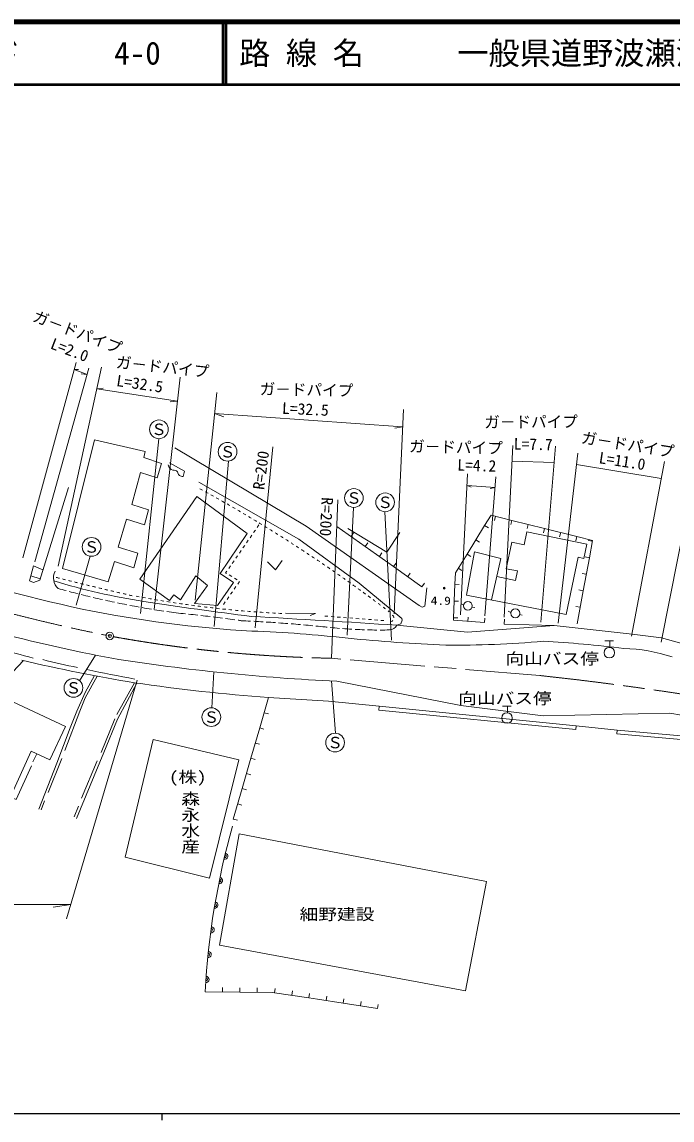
# Model space of a CAD drawing. Units: millimetres, scale not verified. Extents: x 40000 to 680000, y 20000 to 380000.
# Drawn here: x 145578 to 249751, y 204000 to 380000 of the extents above; entities that cross this region are included whole.
import ezdxf
from ezdxf.enums import TextEntityAlignment as Align

# ---------------------------------------------------------------- set-up
doc = ezdxf.new("R2010")
doc.units = ezdxf.units.MM
doc.header["$LTSCALE"] = 1000
doc.header["$PDMODE"] = 32
doc.header["$PDSIZE"] = 500
doc.linetypes.add('CHAIN', pattern=[18.5, 12, -1.5, 3.5, -1.5])
for name, color, linetype, lineweight in [('M-BGD', 7, 'Continuous', 13), ('M-BMK', 2, 'CHAIN', 13), ('M-TTL', 2, 'Continuous', 140), ('M-TTL-BAND', 7, 'Continuous', 25), ('M-TTL-LINE', 7, 'Continuous', 50), ('M-TTL-TXT', 7, 'Continuous', 13), ('M-WORK', 1, 'Continuous', 13)]:
    doc.layers.add(name, color=color, linetype=linetype, lineweight=lineweight)
doc.styles.add('@ＭＳ ゴシック', font='')
doc.styles.add('ＭＳ ゴシック', font='')
doc.styles.get('@ＭＳ ゴシック').set_extended_font_data('@MS Gothic')
doc.styles.get('ＭＳ ゴシック').set_extended_font_data('MS Gothic')

msp = doc.modelspace()

# ---------------------------------------------------------------- linework, layer by layer
at = {"layer": 'M-BGD'}
msp.add_circle((159651, 281589), 600, dxfattribs=at)
msp.add_point((159651, 281589), dxfattribs=at)
at = {"layer": 'M-BMK'}
msp.add_line((228592, 275242), (195159, 278018), dxfattribs=at)
for centre, radius, start, end in [((216179, 565223), 289222, 251.13174, 258.60982), ((199140, 496653), 218671, 259.75266, 268.95703), ((175156, -221976), 500081, 80.38274, 83.86595)]:
    msp.add_arc(centre, radius, start, end, dxfattribs=at)
at = {"layer": 'M-TTL'}
msp.add_line((680000, 380000), (40000, 380000), dxfattribs=at)
at = {"layer": 'M-TTL-BAND'}
for p, q in [((579000, 205000), (58000, 205000)), ((168000, 205000), (168000, 204000))]:
    msp.add_line(p, q, dxfattribs=at)
at = {"layer": 'M-TTL-LINE'}
for p, q in [((177750, 380000), (177750, 370000)), ((178250, 380000), (178250, 370000)), ((40000, 370000), (680000, 370000))]:
    msp.add_line(p, q, dxfattribs=at)
at = {"layer": 'M-WORK'}
for p, q in [((145726, 294107), (154259, 325439)), ((156287, 324530), (147615, 293477)), ((158315, 324670), (151391, 292778)), ((153951, 324309), (154638, 324319)), ((156003, 323513), (153951, 324309)), ((156003, 323513), (155075, 323615)), ((166778, 285854), (170904, 323061)), ((157561, 321197), (158570, 321285)), ((170478, 319216), (157561, 321197)), ((176812, 320629), (173311, 287323)), ((170478, 319216), (169324, 319100)), ((176456, 317242), (177948, 316714)), ((176456, 317242), (206569, 315117)), ((205216, 285144), (206694, 317905)), ((206569, 315117), (205332, 314873)), ((157209, 313048), (152048, 292404)), ((165323, 311156), (157209, 313048)), ((167491, 313204), (164589, 285192)), ((182956, 282873), (185757, 311888)), ((224225, 312106), (222832, 284595)), ((231088, 312016), (228740, 283777)), ((165123, 310197), (165323, 311156)), ((167922, 309237), (165123, 310197)), ((234670, 310901), (231499, 283660)), ((167242, 306958), (167922, 309237)), ((178658, 309619), (176356, 283123)), ((230872, 309417), (224097, 309594)), ((234455, 309058), (248014, 306844)), ((248525, 309550), (243241, 281546)), ((253447, 308075), (247996, 280582)), ((163162, 302657), (164592, 307805)), ((164592, 307805), (167242, 306958)), ((216992, 307567), (215847, 284974)), ((221520, 307119), (219778, 284825)), ((221385, 305395), (216898, 305715)), ((216898, 305715), (217572, 305441)), ((221385, 305395), (220582, 305220)), ((173599, 303959), (164443, 290685)), ((181676, 298002), (173599, 303959)), ((195159, 278018), (196196, 303430)), ((163162, 302657), (165842, 301800)), ((165203, 299401), (165842, 301800)), ((198681, 302204), (197697, 281706)), ((203732, 301507), (204801, 280905)), ((161010, 295838), (162324, 300321)), ((162324, 300321), (165203, 299401)), ((183556, 299385), (183271, 298974)), ((219724, 299295), (216899, 294717)), ((220742, 300946), (219724, 299295)), ((219724, 299295), (220319, 298928)), ((224080, 300115), (220742, 300946)), ((221470, 300765), (221301, 300085)), ((224080, 300115), (223911, 299436)), ((229301, 298817), (224080, 300115)), ((226690, 299466), (226522, 298787)), ((177358, 291605), (181676, 298002)), ((182416, 297741), (182131, 297331)), ((182986, 298563), (182701, 298152)), ((196043, 299159), (200586, 295934)), ((198314, 297546), (198720, 298117)), ((226064, 296213), (226488, 298278)), ((236078, 296310), (226488, 298278)), ((229301, 298817), (229132, 298138)), ((234521, 297519), (229301, 298817)), ((231911, 298168), (231742, 297489)), ((234521, 297519), (234352, 296839)), ((237010, 296900), (234521, 297519)), ((161010, 295838), (164123, 294843)), ((181276, 296098), (180991, 295688)), ((181846, 296920), (181561, 296509)), ((200586, 295934), (200991, 296505)), ((200586, 295934), (205129, 292709)), ((218311, 297006), (218907, 296639)), ((223194, 292372), (224066, 296623)), ((226064, 296213), (224066, 296623)), ((235609, 294020), (236078, 296310)), ((236987, 296777), (236299, 296904)), ((236500, 294132), (237010, 296900)), ((156488, 294374), (154286, 286498)), ((163483, 292524), (164123, 294843)), ((180135, 294455), (179850, 294044)), ((180706, 295277), (180420, 294866)), ((202858, 294321), (203263, 294892)), ((216899, 294717), (215028, 291686)), ((216899, 294717), (217494, 294350)), ((232803, 285026), (234687, 294209)), ((235609, 294020), (234687, 294209)), ((235524, 288842), (236500, 294132)), ((236500, 294132), (235811, 294259)), ((152048, 292404), (159405, 290245)), ((159405, 290245), (160394, 293511)), ((160394, 293511), (163483, 292524)), ((178995, 292812), (178710, 292401)), ((179565, 293634), (179280, 293223)), ((186225, 292162), (184899, 293487)), ((187289, 293706), (186225, 292162)), ((205129, 292709), (205534, 293280)), ((205129, 292709), (209672, 289484)), ((215486, 292429), (216082, 292061)), ((224978, 292006), (223194, 292372)), ((147010, 291209), (148498, 290753)), ((164443, 290685), (169241, 287246)), ((170960, 287366), (173439, 291205)), ((173439, 291205), (175318, 289685)), ((179477, 290165), (177358, 291605)), ((178425, 291990), (178220, 291694)), ((178220, 291694), (178339, 291621)), ((178765, 291360), (179191, 291098)), ((179617, 290836), (180043, 290575)), ((207401, 291096), (207806, 291667)), ((215028, 291686), (214958, 289870)), ((224665, 290481), (221656, 291098)), ((224665, 290481), (224978, 292006)), ((236012, 291487), (235323, 291614)), ((175318, 289685), (173239, 286807)), ((176918, 286447), (179477, 290165)), ((179299, 288672), (179011, 288262)), ((179873, 289490), (179586, 289081)), ((180448, 290309), (180160, 289899)), ((209672, 289484), (210078, 290055)), ((213154, 289349), (213366, 289137)), ((213154, 289137), (213366, 289349)), ((214958, 289870), (214751, 284495)), ((214958, 289870), (215657, 289844)), ((234549, 283552), (235524, 288842)), ((235524, 288842), (234836, 288969)), ((169241, 287246), (169921, 288206)), ((169921, 288206), (170960, 287366)), ((178150, 287035), (177862, 286625)), ((178724, 287853), (178437, 287444)), ((214855, 287183), (215554, 287156)), ((173239, 286807), (176918, 286447)), ((216349, 286577), (215893, 286762)), ((218127, 286146), (217719, 286218)), ((223945, 285374), (223489, 285560)), ((235037, 286197), (234348, 286324)), ((194120, 284780), (194619, 284741)), ((195117, 284703), (195616, 284664)), ((196114, 284625), (196613, 284587)), ((197111, 284548), (197610, 284510)), ((198108, 284471), (198607, 284432)), ((199105, 284394), (199604, 284355)), ((200102, 284317), (200601, 284278)), ((201099, 284240), (201598, 284201)), ((202096, 284162), (202595, 284124)), ((203093, 284085), (203592, 284047)), ((214751, 284495), (214736, 284094)), ((214736, 284094), (219699, 283719)), ((214751, 284495), (215451, 284468)), ((217018, 283922), (217070, 284620)), ((219699, 283719), (219752, 284417)), ((222868, 283456), (222918, 284264)), ((230845, 283254), (222868, 283456)), ((225722, 284943), (225315, 285015)), ((216960, 282194), (205651, 283305)), ((230845, 283254), (216960, 282194)), ((243367, 281891), (230845, 283254)), ((248062, 281285), (243367, 281891)), ((239789, 280831), (238992, 280831)), ((239789, 280831), (240395, 280831)), ((239789, 279773), (239789, 280831)), ((268410, 275630), (248062, 281285)), ((154801, 274415), (157336, 278527)), ((145806, 277629), (144127, 275822)), ((155721, 271655), (157635, 275142)), ((176020, 270077), (176349, 275834)), ((152721, 236228), (164060, 274505)), ((163636, 274096), (160804, 268981)), ((163994, 274038), (160876, 268234)), ((195816, 265997), (195175, 274378)), ((154878, 269535), (155721, 271655)), ((185101, 271718), (183687, 266849)), ((152445, 263248), (154878, 269535)), ((184394, 269283), (185066, 269088)), ((202819, 270311), (202760, 269714)), ((202760, 269714), (234323, 266608)), ((202819, 270311), (234382, 267205)), ((223387, 270361), (222590, 270361)), ((223387, 269302), (223387, 270361)), ((223387, 270361), (223994, 270361)), ((160467, 268330), (158251, 262935)), ((160876, 268234), (158684, 262886)), ((183687, 266849), (182274, 261981)), ((183687, 266849), (184360, 266654)), ((234382, 267205), (234323, 266608)), ((240949, 266488), (234382, 267205)), ((240949, 266488), (240895, 265891)), ((240895, 265891), (258984, 264284)), ((240949, 266488), (259037, 264882)), ((182981, 264415), (183653, 264220)), ((147938, 262709), (147311, 261396)), ((158684, 262886), (154324, 252336)), ((149772, 256503), (151988, 261947)), ((157648, 261562), (155143, 255588)), ((182274, 261981), (180860, 257113)), ((182274, 261981), (182946, 261786)), ((181567, 259547), (182239, 259352)), ((180860, 257113), (179447, 252245)), ((180860, 257113), (181533, 256918)), ((148664, 253709), (149193, 255154)), ((154613, 254287), (153939, 252577)), ((180154, 254679), (180826, 254484)), ((179447, 252245), (180119, 252050)), ((153409, 238551), (65273, 238551)), ((153409, 238551), (150597, 238112)), ((174929, 224554), (180494, 224506)), ((177711, 224530), (177717, 225230)), ((180494, 224506), (180499, 225206)), ((180494, 224506), (185740, 224462)), ((183276, 224483), (183282, 225183)), ((185740, 224462), (186055, 224414)), ((186055, 224414), (186161, 225106)), ((186055, 224414), (191556, 223573)), ((188805, 223993), (188911, 224685)), ((191556, 223573), (191662, 224265)), ((191556, 223573), (192932, 223362)), ((194306, 223147), (194414, 223838)), ((192932, 223362), (197055, 222715)), ((197055, 222715), (197163, 223406)), ((197055, 222715), (202552, 221851)), ((199804, 222283), (199912, 222974)), ((202552, 221851), (202661, 222542))]:
    msp.add_line(p, q, dxfattribs=at)
for points in [[(210434, 289276), (210149, 286370), (209712, 286218), (209218, 286465), (191116, 299191), (170070, 311727)], [(169224, 309330), (171606, 308022), (171432, 307150)], [(153041, 305410), (148421, 290506), (147419, 290157), (146809, 290419), (147419, 292816), (148945, 292196)], [(173900, 306218), (189936, 297090), (199640, 290059), (206425, 284384), (206487, 284137), (206281, 283531), (205651, 283305)], [(206156, 298172), (204064, 295033), (197787, 298796)], [(232803, 285026), (216815, 288151), (218074, 295075), (222330, 294026), (220799, 287372)], [(187818, 285267), (192615, 285193), (191759, 284883)], [(157184, 275227), (155697, 272522), (154372, 269559), (153313, 266885), (151169, 261200), (148302, 253853)], [(249390, 269232), (229084, 268806), (215892, 270448), (196012, 274339)], [(152537, 267069), (142384, 271817), (136262, 259066), (144653, 255393), (147102, 260798)], [(202819, 270311), (194718, 271139), (185101, 271718)], [(152537, 267069), (150058, 261754), (147042, 263098), (143754, 255787)]]:
    msp.add_lwpolyline(points, dxfattribs=at)
for points in [[(180333, 261732), (166597, 265016), (162124, 246117), (175623, 242773)], [(180398, 249899), (177219, 232017), (216641, 224696), (220020, 242210)]]:
    msp.add_lwpolyline(points, close=True, dxfattribs=at)
for centre, radius in [((167526, 314704), 1500), ((178529, 311113), 1500), ((198767, 303701), 1500), ((203776, 303006), 1500), ((156726, 295855), 1500), ((213260, 289243), 150), ((217040, 286419), 708), ((224635, 285216), 708), ((239708, 278908), 840), ((153831, 273271), 1500), ((175923, 268581), 1500), ((223306, 268437), 840), ((195756, 264498), 1500)]:
    msp.add_circle(centre, radius, dxfattribs=at)
for centre, radius, start, end in [((170104, 309164), 1086, 188.49116, 250.51505), ((169884, 307192), 958, 49.01583, 98.57662), ((171322, 307954), 811, 182.69832, 277.7723), ((60295, 96881), 237360, 61.23512, 61.35581), ((60295, 96881), 237360, 60.99373, 61.11442), ((60295, 96881), 237360, 60.75234, 60.87304), ((60295, 96881), 237360, 60.51095, 60.63165), ((60295, 96881), 237360, 60.26957, 60.39026), ((60295, 96881), 237360, 60.02818, 60.14887), ((60295, 96881), 237360, 59.78679, 59.90749), ((60295, 96881), 237360, 59.5454, 59.6661), ((60295, 96881), 237360, 59.30402, 59.42471), ((60295, 96881), 237360, 59.06263, 59.18332), ((60295, 96881), 237360, 58.82124, 58.94194), ((60295, 96881), 237360, 58.57985, 58.70055), ((60295, 96881), 237360, 58.33847, 58.45916), ((60295, 96881), 237360, 58.09708, 58.21777), ((60295, 96881), 237360, 57.85569, 57.97639), ((60295, 96881), 237360, 57.6143, 57.735), ((60295, 96881), 237360, 57.37292, 57.49361), ((60295, 96881), 237360, 57.13153, 57.25222), ((60295, 96881), 237360, 56.89014, 57.01084), ((60295, 96881), 237360, 56.64875, 56.76945), ((60295, 96881), 237360, 56.40737, 56.52806), ((60295, 96881), 237360, 56.16598, 56.28667), ((209603, 538259), 258160, 251.5958, 257.8376), ((60295, 96881), 237360, 55.92459, 56.04529), ((60295, 96881), 237360, 55.6832, 55.8039), ((60295, 96881), 237360, 55.44182, 55.56251), ((152952, 290916), 2325, 152.981, 227.83443), ((181298, 391429), 105554, 253.13915, 261.18421), ((273595, 772732), 497097, 255.73216, 255.78979), ((273595, 772732), 497097, 255.84742, 255.90505), ((273595, 772732), 497097, 255.96268, 256.02031), ((60295, 96881), 237360, 55.20043, 55.32112), ((60295, 96881), 237360, 54.95904, 55.07974), ((60295, 96881), 237360, 54.71765, 54.83835), ((188972, 423219), 139196, 254.3364, 254.8696), ((188972, 423219), 139196, 255.07541, 255.69285), ((273595, 772732), 497097, 256.07794, 256.13557), ((273595, 772732), 497097, 256.1932, 256.25083), ((273595, 772732), 497097, 256.30846, 256.36609), ((273595, 772732), 497097, 256.42372, 256.48135), ((273595, 772732), 497097, 256.53898, 256.59661), ((273595, 772732), 497097, 256.65424, 256.71187), ((273595, 772732), 497097, 256.7695, 256.82714), ((60295, 96881), 237360, 54.47627, 54.59696), ((60295, 96881), 237360, 54.23488, 54.35557), ((60295, 96881), 237360, 53.99349, 54.11419), ((210623, 546043), 272772, 251.12262, 259.30361), ((188972, 423219), 139196, 255.89866, 256.51609), ((188972, 423219), 139196, 256.7219, 257.33933), ((188972, 423219), 139196, 257.54514, 258.16257), ((273595, 772732), 497097, 256.88477, 256.9424), ((188972, 423219), 139196, 258.36838, 258.98581), ((273595, 772732), 497097, 257.00003, 257.05766), ((273595, 772732), 497097, 257.11529, 257.17292), ((194482, 445420), 160388, 259.00409, 259.18271), ((194482, 445420), 160388, 259.36132, 259.53994), ((264594, 934791), 655264, 261.26837, 262.7887), ((194482, 445420), 160388, 259.71855, 259.89717), ((194482, 445420), 160388, 260.07579, 260.2544), ((194482, 445420), 160388, 260.43302, 260.61164), ((194482, 445420), 160388, 260.79025, 260.96887), ((194482, 445420), 160388, 261.14749, 261.3261), ((60295, 96881), 237360, 53.7521, 53.8728), ((60295, 96881), 237360, 53.51072, 53.63141), ((60295, 96881), 237360, 53.26933, 53.39002), ((192843, 469839), 187756, 258.43833, 266.82181), ((188972, 423219), 139196, 259.19162, 259.80905), ((188972, 423219), 139196, 260.01486, 260.63229), ((188972, 423219), 139196, 260.83811, 261.45554), ((188972, 423219), 139196, 261.66135, 262.27878), ((150037, 71183), 215056, 84.20154, 84.60117), ((194482, 445420), 160388, 261.50472, 261.68333), ((194482, 445420), 160388, 261.86195, 262.04057), ((194482, 445420), 160388, 262.21918, 262.3978), ((194482, 445420), 160388, 262.57642, 262.75503), ((194482, 445420), 160388, 262.93365, 263.11226), ((194482, 445420), 160388, 263.29088, 263.4695), ((194482, 445420), 160388, 263.64811, 263.82673), ((194482, 445420), 160388, 264.00535, 264.18396), ((194482, 445420), 160388, 264.36258, 264.5412), ((194482, 445420), 160388, 264.71981, 264.89843), ((194482, 445420), 160388, 265.07704, 265.25566), ((194482, 445420), 160388, 265.43428, 265.61289), ((194482, 445420), 160388, 265.79151, 265.97013), ((194482, 445420), 160388, 266.14874, 266.32736), ((194482, 445420), 160388, 266.50598, 266.68459), ((194482, 445420), 160388, 266.86321, 267.04182), ((194482, 445420), 160388, 267.22044, 267.39906), ((60295, 96881), 237360, 53.02794, 53.14864), ((60295, 96881), 237360, 52.78655, 52.90725), ((60295, 96881), 237360, 52.61213, 52.66586), ((150037, 71183), 215056, 83.66869, 84.06833), ((150037, 71183), 215056, 83.13585, 83.53548), ((150037, 71183), 215056, 82.603, 83.00264), ((150037, 71183), 215056, 82.07016, 82.46979), ((150037, 71183), 215056, 81.7962, 81.93695), ((170920, 63307), 220949, 87.06783, 87.45681), ((85834, -1509488), 1796792, 86.17648, 86.92118), ((170920, 63307), 220949, 86.5492, 86.93818), ((170920, 63307), 220949, 86.03057, 86.41954), ((170920, 63307), 220949, 85.51193, 85.90091), ((170920, 63307), 220949, 84.9933, 85.38227), ((170920, 63307), 220949, 84.47466, 84.86364), ((204638, 284455), 541, 280.68441, 313.43825), ((204638, 284455), 541, 6.36894, 59.29963), ((175002, 80285), 202224, 83.51808, 87.89389), ((170920, 63307), 220949, 83.96488, 84.34501), ((202901, 360112), 77575, 263.52292, 263.76523), ((202901, 360112), 77575, 264.13453, 265.2424), ((202901, 360112), 77575, 265.61169, 266.71957), ((202901, 360112), 77575, 267.08886, 268.19674), ((202901, 360112), 77575, 268.56603, 269.67391), ((202901, 360112), 77575, 270.0432, 271.15107), ((204423, 283929), 1377, 271.52196, 333.0467), ((227109, 585023), 305214, 264.49536, 267.44272), ((215052, 434945), 154840, 269.42251, 275.20494), ((217779, 81319), 199745, 83.02778, 86.75138), ((127082, 208083), 72829, 73.84089, 78.27012), ((241265, 252765), 26833, 71.56423, 88.37535), ((205843, 533865), 263175, 256.76239, 260.77135), ((175917, 383693), 109289, 255.69381, 258.6811), ((210480, 594721), 320708, 260.94306, 267.41443), ((197211, 464336), 192594, 257.63003, 259.9631), ((206407, 562050), 291113, 261.55142, 265.80289), ((36416, -971932), 1259303, 79.79995, 80.26334), ((297950, 217840), 123204, 164.32699, 176.87654), ((178075, 246291), 500, 256.7651, 76.53265), ((178075, 246291), 250, 256.707, 76.59075), ((177215, 242384), 500, 258.62528, 78.39284), ((177215, 242384), 250, 258.56718, 78.45094), ((176482, 238452), 500, 260.48547, 80.25302), ((176482, 238452), 250, 260.42736, 80.31112), ((175877, 234498), 500, 262.34565, 82.11321), ((175877, 234498), 250, 262.28755, 82.17131), ((175400, 230527), 500, 264.20583, 83.97339), ((175400, 230527), 250, 264.14773, 84.03149), ((175053, 226542), 500, 266.06602, 85.83358), ((175053, 226542), 250, 266.00792, 85.89168)]:
    msp.add_arc(centre, radius, start, end, dxfattribs=at)

# ---------------------------------------------------------------- texts
at = {"layer": 'M-TTL-TXT', "style": 'ＭＳ ゴシック'}
for s, p in [('図面コード      4-0', (120380, 375000)), ('路 線 名      一般県道野波瀬港線', (180380, 375000))]:
    msp.add_text(s, height=3666, dxfattribs=at).set_placement(p, align=Align.MIDDLE_LEFT)
at = {"layer": 'M-WORK', "style": 'ＭＳ ゴシック'}
for s, rotation, p in [('ガ－ドパイプ', 339.187, (154484, 330299)), ('L=2.0', 339.037, (153231, 327443)), ('ガ－ドパイプ', 353.928, (168099, 324723)), ('L=32.5', 351.703, (164461, 322024)), ('ガ－ドパイプ', 358.958, (191179, 321055)), ('L=32.5', 357.397, (191003, 317945)), ('ガ－ドパイプ', 0.347, (227155, 315905)), ('L=7.7', 358.794, (227507, 312325)), ('ガ－ドパイプ', 351.043, (242649, 312267)), ('ガ－ドパイプ', 358.761, (215124, 311856)), ('R=200', 82.372, (183876, 308150)), ('L=4.2', 358.247, (218469, 308921)), ('L=11.0', 351.209, (241769, 309626)), ('R=200', 266.918, (194375, 300696))]:
    msp.add_text(s, height=1833, rotation=rotation, dxfattribs=at).set_placement(p, align=Align.MIDDLE_CENTER)
for p in [(167526, 314704), (178529, 311113), (198767, 303701), (203776, 303006), (156726, 295855), (153831, 273271), (175923, 268581), (195756, 264498)]:
    msp.add_text('Ｓ', height=1833, dxfattribs=at).set_placement(p, align=Align.MIDDLE_CENTER)
at = {"layer": 'M-WORK', "style": 'ＭＳ ゴシック', "width": 1.2}
for s, height, p in [('4.9', 1320, (212694, 287243)), ('向山バス停', 1833, (230551, 277952)), ('向山バス停', 1833, (222982, 271586)), ('(株)', 1833, (172138, 258985)), ('細野建設', 1833, (196051, 236980))]:
    msp.add_text(s, height=height, dxfattribs=at).set_placement(p, align=Align.MIDDLE_CENTER)
at = {"layer": 'M-WORK', "style": '@ＭＳ ゴシック', "width": 0.85}
msp.add_text('森永水産', height=2199, rotation=270, dxfattribs=at).set_placement((172578, 251674), align=Align.MIDDLE_CENTER)

doc.saveas('drawing.dxf')
